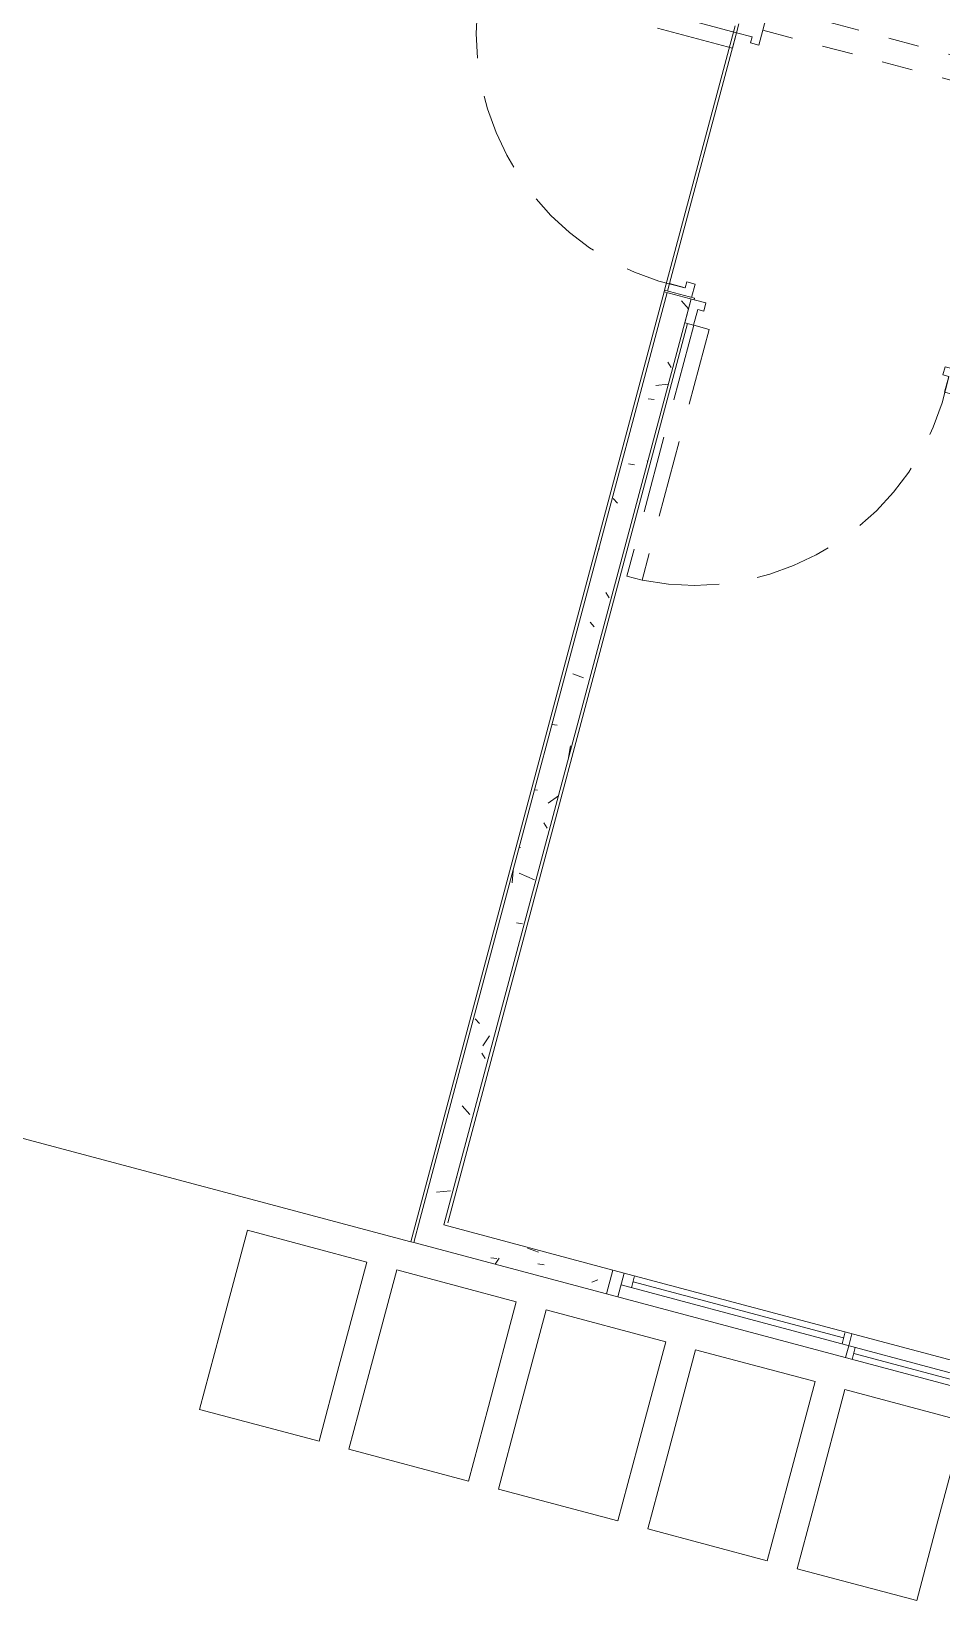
# Model space of a CAD drawing. Header units: metres. Extents: x 689715 to 690980, y 1005284 to 1006835.
# Drawn here: x 690794.13 to 690797.07, y 1005513.19 to 1005518.26 of the extents above; entities that cross this region are included whole.
import ezdxf

# ---------------------------------------------------------------- set-up
doc = ezdxf.new("R2010")
doc.units = ezdxf.units.M
for name, pattern in [('HIDDEN', [0.375, 0.25, -0.125]), ('Overhead', [0.00396875, 0.00238125, -0.0015875]), ('PHANTOM', [2.5, 1.25, -0.25, 0.25, -0.25, 0.25, -0.25])]:
    doc.linetypes.add(name, pattern=pattern)
doc.layers.add('0_HUELLAS CASAS CASTILLA', color=1, linetype='Continuous')
doc.layers.add('0_NUMERO DE LOTE FASE V', color=3, linetype='Continuous')
for name, color, linetype, lineweight in [('Líneas ocultas', 7, 'HIDDEN', 13), ('Medium Lines', 10, 'Continuous', 18), ('Muros', 7, 'Continuous', 13), ('Overhead', 7, 'Overhead', 13), ('Patrón de corte', 7, 'Continuous', 13), ('Puertas', 7, 'Continuous', 13), ('Suelos', 7, 'Continuous', 9), ('Ventanas', 7, 'Continuous', 13)]:
    doc.layers.add(name, color=color, linetype=linetype, lineweight=lineweight)
pattern_1 = [(49.99999999999996, (0, -2.328306436538696e-10), (0.4377584771638401, -0.03836033982117172), [0.04599999999999997, -0.5029999999999996]), (354.9999999999999, (0, -2.328306436538696e-10), (-0.0843952140696779, 0.4580987315439033), [0.037, -0.402]), (100.451, (0.03600000008009374, -0.003000000258907676), (0.3526758939897786, 0.4199401312074266), [0.03899999999999999, -0.427]), (46.18399999999996, (0, 0.121999999973923), (0.6506308650644553, -0.1004214988211121), [0.06899999999999998, -0.7539999999999997]), (96.63599999999995, (0.05400000012014061, 0.113999999826774), (0.570191611846052, 0.5938707988951815), [0.058, -0.6409999999999998]), (351.1839999999999, (0, 0.121999999973923), (0.5697220635397624, 0.5936975411065765), [0.05499999999999999, -0.6039999999999999]), (21, (0.06099999987054616, 0.09100000001490116), (0.3642747293136029, -0.245780230253577), [0.04599999999999997, -0.5029999999999996]), (326, (0.06099999987054616, 0.09100000001490116), (0.1482769546615402, 0.4415777901075864), [0.03699999999999999, -0.4019999999999999]), (71.451, (0.09099999989848584, 0.07100000022910535), (0.512048302653334, 0.1963072483374968), [0.03900000000000001, -0.4270000000000002]), (37.49999999999998, (0, -2.328306436538696e-10), (0.007375797972208928, 0.2022933454275577), [0.02, -0.3769999999999999, 0.02, -0.3879999999999999, -0.4039999999999999]), (37.49999999999998, (0, -2.328306436538696e-10), (0.007375797972208928, 0.2022933454275577), [-0.8059999999999998, 0.02, -0.384]), (7.49999999999994, (0, -2.328306436538696e-10), (0.1600503399492728, 0.2399435114399267), [0.02, -0.2129999999999999, 0.02, -0.3679999999999999, -0.154]), (7.49999999999994, (0, -2.328306436538696e-10), (0.1600503399492728, 0.2399435114399267), [-0.6209999999999999, 0.02, -0.134]), (327.5, (-0.136000000173226, -2.328306436538696e-10), (0.325416223879766, -0.01404568388630395), [0.02, -0.132, 0.02, -0.455, -0.6309999999999999]), (327.5, (-0.136000000173226, -2.328306436538696e-10), (0.325416223879766, -0.01404568388630395), [-0.6279999999999999, 0.02, -0.6109999999999999]), (317.4999999999999, (-0.1970000000437722, -2.328306436538696e-10), (0.3554815006055005, 0.06081860510782444), [0.01999999999999999, -0.1779999999999999, 0.01999999999999999, -0.2959999999999999, -0.4479999999999997]), (317.4999999999999, (-0.1970000000437722, -2.328306436538696e-10), (0.3554815006055005, 0.06081860510782444), [-0.5139999999999997, 0.01999999999999999, -0.4279999999999998])]

# ---------------------------------------------------------------- blocks, each defined once
blk = doc.blocks.new('Window-Sliding - VENTANA DE 1_60 X 1_20-1540949-PLANO CLAVE _8 CASAS EN HILERA_ - Dependent 1')
at = {"layer": 'Ventanas', "color": 253}
for p, q in [((0.8003658304546724, 0.04), (-0.799634169545327, 0.04)), ((-0.799634169545327, 0.04), (-0.799634169545327, -0.03999999999902364)), ((-0.7996341695453272, 0.04000000000097637), (0.8003658304546725, 0.04000000000097637)), ((-0.7615341697799087, -0.03999999999902364), (-0.7615341697799087, 0.04000000000097637)), ((-0.7615341697799087, 0.04000000000097637), (-0.7615341697799087, -0.03999999999902365)), ((0.7622658304671647, 9.714248738745823e-13), (-0.761534169779909, 9.714248738745823e-13)), ((-0.7266091695452884, 0.04000000000097637), (-0.7266091695452884, 9.714248738745823e-13)), ((-0.02185916954532734, 0.02000000000096879), (-0.7266091695452884, 0.02000000000096879)), ((-0.02185916954532734, 0.04000000000097637), (-0.02185916954532734, 9.714248738745823e-13)), ((0.000365830454672653, 9.714248738745823e-13), (0.000365830454672653, 0.04000000000097637)), ((0.000365830454672653, 9.714248738745823e-13), (0.000365830454672653, -0.03999999999902364)), ((0.02259083045467268, -0.03999999999902364), (0.02259083045467268, 9.714248738745823e-13)), ((0.7273408304547152, -0.03999999999902364), (0.7273408304547152, 9.714248738745823e-13)), ((0.7622658304671647, 0.04000000000097637), (0.7622658304671647, -0.03999999999902365)), ((0.8003658304546724, -0.03999999999902364), (0.8003658304546724, 0.04)), ((-0.799634169545327, -0.03999999999902364), (0.8003658304546724, -0.03999999999902364)), ((-0.7996341695453272, -0.03999999999902364), (0.8003658304546725, -0.03999999999902364)), ((-0.7996341692992297, -0.03999999999902364), (0.800365830455645, -0.03999999999902364)), ((0.02259083045467268, -0.0199999999990375), (0.7273408304547152, -0.0199999999990375))]:
    blk.add_line(p, q, dxfattribs=at)
blk = doc.blocks.new('PV_PUERTA SENCILLA - _90 x 2_18-1752362-PLANO CLAVE _8 CASAS EN HILERA_ - Dependent 1')
at = {"layer": 'Líneas ocultas', "color": 253}
for p, q in [((0.3683286352964649, 0.03999999999999443), (0.3683286352964649, 0.8799999999999943)), ((0.4193286352964649, 0.8799999999999943), (0.3683286352964649, 0.8799999999999943)), ((0.4193286352964649, 0.03999999999999443), (0.4193286352964649, 0.8799999999999943)), ((0.4193286352964649, 0.03999999999999443), (0.3683286352964649, 0.03999999999999443))]:
    blk.add_line(p, q, dxfattribs=at)
blk.add_arc((0.4193286352964647, 0.03999999999997304), 0.841546790142994, 93.47440736753113, 183.4744073675307, dxfattribs=at)
at = {"layer": 'Puertas', "color": 253}
for p, q in [((-0.4500000000000027, -0.05000000000000356), (-0.450000000000003, 0.04999999999999645)), ((-0.4450000000000029, 0.04999999999999647), (-0.450000000000003, 0.04999999999999645)), ((-0.4450000000000029, 0.04999999999999647), (-0.4450000000000027, -0.05000000000000354)), ((-0.4500000000000027, -0.05000000000000356), (-0.4450000000000027, -0.05000000000000354))]:
    blk.add_line(p, q, dxfattribs=at)
at = {"layer": 'Puertas', "color": 9, "lineweight": 9}
for p, q in [((-0.4200000000000045, 0.03999999999999649), (-0.4450000000000032, 0.03999999999999646)), ((-0.4200000000000044, -0.01225000000000943), (-0.4200000000000045, 0.03999999999999649)), ((0.45, 0.03999999999999823), (0.4200000000000014, 0.03999999999999804)), ((0.4200000000000014, 0.03999999999999804), (0.4200000000000016, -0.01225000000000783)), ((-0.445000000000003, -0.04000000000000354), (-0.4000000000000044, -0.04000000000000346)), ((-0.4000000000000044, -0.01225000000000941), (-0.4200000000000044, -0.01225000000000943)), ((-0.4000000000000044, -0.04000000000000346), (-0.4000000000000044, -0.01225000000000941)), ((0.4200000000000016, -0.01225000000000783), (0.4000000000000016, -0.0122500000000079)), ((0.4000000000000016, -0.0122500000000079), (0.4000000000000013, -0.04000000000000183)), ((0.4000000000000013, -0.04000000000000183), (0.4499999999999998, -0.04000000000000187))]:
    blk.add_line(p, q, dxfattribs=at)
blk = doc.blocks.new('PV_PUERTA SENCILLA - _90 x 2_18-1752378-PLANO CLAVE _8 CASAS EN HILERA_ - Dependent 1')
at = {"layer": 'Líneas ocultas', "color": 253}
for p, q in [((0.3683286352964649, 0.03999999999999443), (0.3683286352964649, 0.8799999999999943)), ((0.4193286352964649, 0.8799999999999943), (0.3683286352964649, 0.8799999999999943)), ((0.4193286352964649, 0.03999999999999443), (0.4193286352964649, 0.8799999999999943)), ((0.4193286352964649, 0.03999999999999443), (0.3683286352964649, 0.03999999999999443))]:
    blk.add_line(p, q, dxfattribs=at)
blk.add_arc((0.4193286352964647, 0.03999999999997304), 0.841546790142994, 93.47440736753113, 183.4744073675307, dxfattribs=at)
at = {"layer": 'Puertas', "color": 253}
for p, q in [((-0.4500000000000027, -0.05000000000000356), (-0.450000000000003, 0.04999999999999645)), ((-0.4450000000000029, 0.04999999999999647), (-0.450000000000003, 0.04999999999999645)), ((-0.4450000000000029, 0.04999999999999647), (-0.4450000000000027, -0.05000000000000354)), ((-0.4500000000000027, -0.05000000000000356), (-0.4450000000000027, -0.05000000000000354))]:
    blk.add_line(p, q, dxfattribs=at)
at = {"layer": 'Puertas', "color": 9, "lineweight": 9}
for p, q in [((-0.4200000000000045, 0.03999999999999649), (-0.4450000000000043, 0.03999999999999646)), ((-0.4200000000000044, -0.01225000000000943), (-0.4200000000000045, 0.03999999999999649)), ((0.45, 0.03999999999999823), (0.4200000000000014, 0.03999999999999804)), ((0.4200000000000014, 0.03999999999999804), (0.4200000000000016, -0.01225000000000783)), ((0.45, 0.03999999999999811), (0.45, -0.04000000000000049)), ((0.4499999999999998, -0.04000000000000187), (0.45, 0.03999999999999823)), ((-0.4450000000000042, -0.04000000000000354), (-0.4000000000000044, -0.04000000000000346)), ((-0.4000000000000044, -0.01225000000000941), (-0.4200000000000044, -0.01225000000000943)), ((-0.4000000000000044, -0.04000000000000346), (-0.4000000000000044, -0.01225000000000941)), ((0.4200000000000016, -0.01225000000000783), (0.4000000000000016, -0.0122500000000079)), ((0.4000000000000016, -0.0122500000000079), (0.4000000000000013, -0.04000000000000183)), ((0.4000000000000013, -0.04000000000000183), (0.440051569265505, -0.04000000000000186))]:
    blk.add_line(p, q, dxfattribs=at)
blk = doc.blocks.new('M_Opening-Door - 0_90 x 2_21 m-1018766-PLANO CLAVE _8 CASAS EN HILERA_ - Dependent 1')
at = {"layer": 'Medium Lines', "color": 53}
for p, q in [((-0.4581886567164147, 0.04000000000000224), (-0.4581886567164147, -0.03999999999999618)), ((0.4418113432835851, -0.03999999999999618), (0.4418113432835851, 0.04000000000000224))]:
    blk.add_line(p, q, dxfattribs=at)
at = {"layer": 'Overhead', "color": 253}
for p, q in [((0.4418113432835851, 0.04000000000000224), (-0.4581886567164147, 0.04000000000000224)), ((-0.4581886567164147, -0.03999999999999618), (0.4418113432835851, -0.03999999999999618))]:
    blk.add_line(p, q, dxfattribs=at)
blk = doc.blocks.new('012-AR_CASTILLA_MODELO B_rvt-1-PLANO CLAVE _8 CASAS EN HILERA_ - Dependent 1')
at = {"layer": 'Patrón de corte'}
h = blk.add_hatch(dxfattribs=at)
h.set_pattern_fill('HORMIGÓN', color=254, scale=0.9999999999999999, style=0, pattern_type=2)
h.set_pattern_definition(pattern_1)
h.paths.add_polyline_path([(11.72183760162443, 91.77771324035712), (11.72183760174084, 91.85771324043162), (11.07678603206296, 91.85771324043162), (11.07678603217937, 91.77771324035712), (11.64183760178275, 91.77771324035712)], flags=0)
h.paths.add_polyline_path([(9.476786032202654, 91.77771324058995), (9.476786032319069, 91.85771323996596), (8.751786199922208, 91.85771324043162), (8.751786199747585, 91.77771324035712), (9.194493193761446, 91.77771324105561)], flags=0)
h = blk.add_hatch(dxfattribs=at)
h.set_pattern_fill('HORMIGÓN', color=254, scale=0.9999999999999999, style=0, pattern_type=2)
h.set_pattern_definition(pattern_1)
h.paths.add_polyline_path([(11.72183760162443, 88.67771324026398), (11.72183760162443, 91.77771324035712), (11.64183760178275, 91.77771324035712), (11.64183760172455, 88.67771324026398)], flags=0)
at = {"layer": 'Muros', "color": 253}
for p, q in [((11.72183760174084, 91.85771324043162), (11.07678603206296, 91.85771324043162)), ((11.72183760162443, 91.77771324035712), (11.72183760174084, 91.85771324043162)), ((11.72183760174084, 91.85771324043162), (11.73183760151733, 91.85771324019879)), ((11.73183760151733, 91.85771324019879), (11.73183760163374, 88.67771324026398)), ((11.07678603217937, 91.77771324035712), (11.64183760178275, 91.77771324035712)), ((11.64183760178275, 91.77771324035712), (11.64183760172455, 88.67771324026398)), ((11.72183760162443, 88.67771324026398), (11.72183760162443, 91.77771324035712)), ((11.63183760142419, 88.75771324033849), (11.63183760165703, 91.76771324011497)), ((11.73183760163374, 88.6727132408414), (11.73183760163374, 87.7877132401336)), ((11.7218376013916, 87.80771324061789), (11.72183760156622, 88.64771324023604))]:
    blk.add_line(p, q, dxfattribs=at)
at = {"layer": 'Suelos', "color": 9}
for p, q in [((10.251786199864, 92.55771324038506), (9.851786199607886, 92.55771324015222)), ((9.851786199607886, 92.55771324015222), (9.851786199840717, 92.30771324061789)), ((10.25178619992221, 92.30771324015222), (10.251786199864, 92.55771324038506)), ((10.75178619998042, 92.55771324015222), (10.35178619978251, 92.55771324038506)), ((10.35178619978251, 92.55771324038506), (10.35178619989892, 92.30771324015222)), ((10.751786199864, 92.30771324015222), (10.75178619998042, 92.55771324015222)), ((11.251786199864, 92.55771324061789), (10.8517861997243, 92.55771324061789)), ((10.8517861997243, 92.55771324061789), (10.85178619984072, 92.30771324061789)), ((11.25178620009683, 92.30771324038506), (11.251786199864, 92.55771324061789)), ((11.75178619992221, 92.55771324015222), (11.35178619984072, 92.55771324015222)), ((11.35178619984072, 92.55771324015222), (11.35178619984072, 92.30771324015222)), ((11.75178620009683, 92.30771324015222), (11.75178619992221, 92.55771324015222)), ((12.25178619992221, 92.55771324015222), (11.85178619989892, 92.55771324038506)), ((11.85178619989892, 92.55771324038506), (11.85178619978251, 92.30771324061789)), ((12.251786199864, 92.30771324015222), (12.25178619992221, 92.55771324015222)), ((9.851786199840717, 92.30771324061789), (9.851786199840717, 91.95771324005909)), ((10.25178619992221, 91.95771324005909), (10.25178619992221, 92.30771324015222)), ((10.35178619989892, 92.30771324015222), (10.35178619978251, 91.95771324052475)), ((10.75178620003862, 91.95771324005909), (10.751786199864, 92.30771324015222)), ((10.85178619984072, 92.30771324061789), (10.85178620001534, 91.95771324005909)), ((11.25178619974758, 91.95771324005909), (11.25178620009683, 92.30771324038506)), ((11.35178619984072, 92.30771324015222), (11.35178619984072, 91.95771324052475)), ((11.75178619974758, 91.95771324052475), (11.75178620009683, 92.30771324015222)), ((11.85178619978251, 92.30771324061789), (11.85178619984072, 91.95771324005909)), ((12.25178619974758, 91.95771324005909), (12.251786199864, 92.30771324015222)), ((9.851786199840717, 91.95771324005909), (10.25178619992221, 91.95771324005909)), ((10.35178619978251, 91.95771324052475), (10.75178620003862, 91.95771324005909)), ((10.85178620001534, 91.95771324005909), (11.25178619974758, 91.95771324005909)), ((11.35178619984072, 91.95771324052475), (11.75178619974758, 91.95771324052475)), ((11.85178619984072, 91.95771324005909), (12.25178619974758, 91.95771324005909)), ((14.74183760164306, 91.85771324043162), (11.73183760151733, 91.85771324019879))]:
    blk.add_line(p, q, dxfattribs=at)
at = {"color": 254, "lineweight": 13}
for name, p, rotation in [('Window-Sliding - VENTANA DE 1_60 X 1_20-1540949-PLANO CLAVE _8 CASAS EN HILERA_ - Dependent 1', (10.27715186297428, 91.81771324086003), 179.9999999999999), ('PV_PUERTA SENCILLA - _90 x 2_18-1752362-PLANO CLAVE _8 CASAS EN HILERA_ - Dependent 1', (11.68183760170359, 88.22771324031055), 270), ('M_Opening-Door - 0_90 x 2_21 m-1018766-PLANO CLAVE _8 CASAS EN HILERA_ - Dependent 1', (11.18359737563878, 87.73771324031986), 179.9999999999999)]:
    blk.add_blockref(name, p, dxfattribs=dict(at, rotation=rotation))
blk.add_blockref('PV_PUERTA SENCILLA - _90 x 2_18-1752378-PLANO CLAVE _8 CASAS EN HILERA_ - Dependent 1', (11.19178603228647, 88.71771324030124), dxfattribs=at)
blk = doc.blocks.new('CASTILLAS B BLOQUE 8')
at = {"layer": '0_HUELLAS CASAS CASTILLA', "color": 8, "lineweight": 5, "rotation": 90}
blk.add_blockref('012-AR_CASTILLA_MODELO B_rvt-1-PLANO CLAVE _8 CASAS EN HILERA_ - Dependent 1', (365.6615329047199, -53.98183759307722), dxfattribs=at)

msp = doc.modelspace()

# ---------------------------------------------------------------- block references
at = {"layer": '0_NUMERO DE LOTE FASE V', "linetype": 'PHANTOM', "rotation": 75.06604352304308}
msp.add_blockref('CASTILLAS B BLOQUE 8', (690683.9742991681, 1005260.679424528), dxfattribs=at)

doc.saveas('drawing.dxf')
